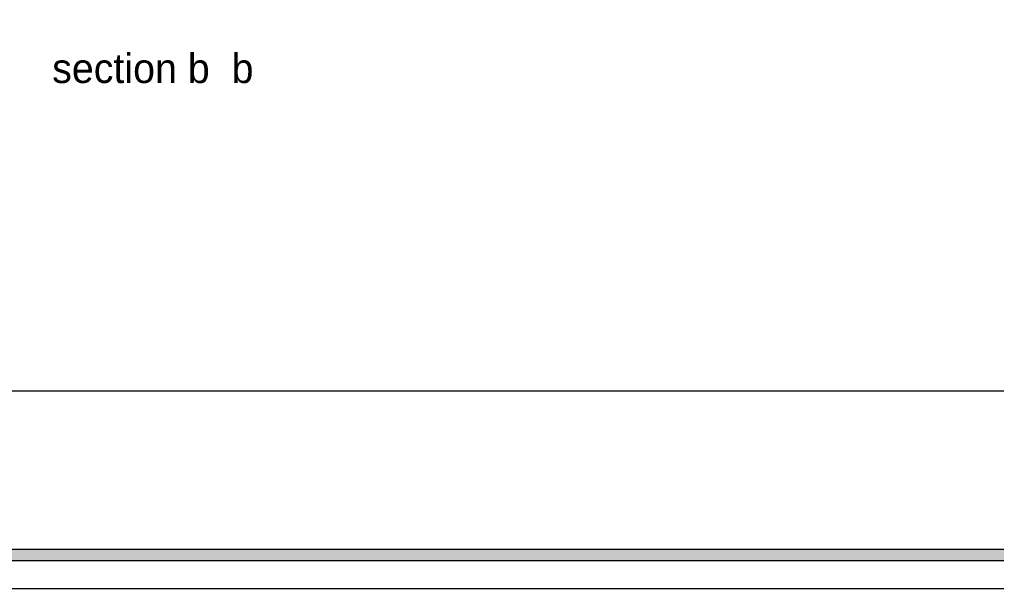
# Model space of a CAD drawing. Header units: metres. Extents: x 294 to 1101, y -498 to -355.
# Drawn here: x 613.43 to 620.89, y -492.8 to -488.45 of the extents above; entities that cross this region are included whole.
import ezdxf

# ---------------------------------------------------------------- set-up
doc = ezdxf.new("R2010")
doc.units = ezdxf.units.M
doc.layers.add('19-JARDINERIA', color=80, linetype='Continuous', lineweight=0)
doc.layers.add('text', color=3, linetype='Continuous')
doc.styles.add('alalala', font='bgothm.ttf', dxfattribs={"height": 0.2})

msp = doc.modelspace()

# ---------------------------------------------------------------- hatches: boundary and pattern name
at = {"layer": '19-JARDINERIA'}
h = msp.add_hatch(color=251, dxfattribs=at)
h.paths.add_polyline_path([(597.5556, -492.5826), (647.0769, -492.5826), (647.0769, -457.5761), (597.5556, -457.5761)])
h.paths.add_polyline_path([(597.6409, -492.4972), (646.9915, -492.4972), (646.9915, -457.6615), (597.6409, -457.6615)], flags=16)

# ---------------------------------------------------------------- linework, layer by layer
at = {"layer": '19-JARDINERIA', "color": 251}
msp.add_line((602.6066, -491.2875), (646.9915, -491.2875), dxfattribs=at)
for points in [[(597.3421, -492.7961), (647.2904, -492.7961), (647.2904, -457.3627), (597.3421, -457.3627)], [(597.5556, -492.5826), (647.0769, -492.5826), (647.0769, -457.5761), (597.5556, -457.5761)], [(597.6409, -492.4972), (646.9915, -492.4972), (646.9915, -457.6615), (597.6409, -457.6615)]]:
    msp.add_lwpolyline(points, close=True, dxfattribs=at)

# ---------------------------------------------------------------- texts
at = {"layer": 'text', "style": 'alalala'}
msp.add_text('section b  b', height=0.224679, dxfattribs=at).set_placement((613.6815, -488.9391))

doc.saveas('drawing.dxf')
